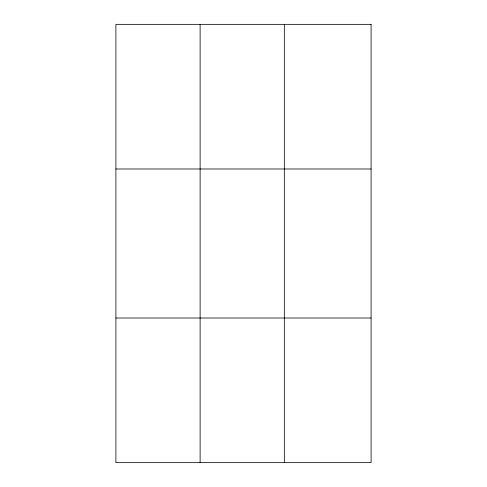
<?xml version="1.0" encoding="UTF-8"?>
<svg xmlns="http://www.w3.org/2000/svg" width="487" height="487" viewBox="0 0 487 487"><rect width="100%" height="100%" fill="white"/><g stroke="black" fill="none" stroke-linecap="round" stroke-linejoin="round"><path stroke-width="0.73" d="M200.12 24.35L200.12 462.65M284.329 24.35L284.329 462.65M115.906 168.989L371.094 168.989M115.906 318.011L371.094 318.011M371.094 24.35L371.094 462.65L115.906 462.65L115.906 24.35L371.094 24.35"/></g></svg>
